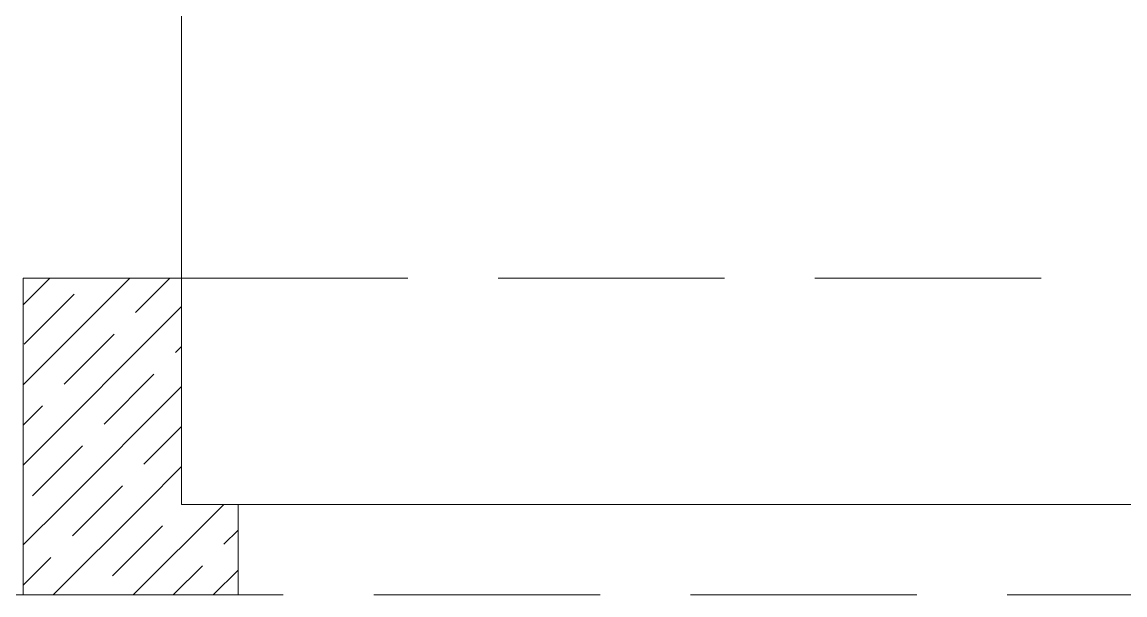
# Model space of a CAD drawing. Header units: millimetres. Extents: x 53645 to 137188, y 78097 to 135533.
# Drawn here: x 75144 to 77582, y 101230 to 102496 of the extents above; entities that cross this region are included whole.
import ezdxf

# ---------------------------------------------------------------- set-up
doc = ezdxf.new("R2010")
doc.units = ezdxf.units.MM
doc.linetypes.add('GOST2.303 4', pattern=[7, 5, -2, 0])
doc.layers.add('hatch', color=7, linetype='Continuous', lineweight=5)
doc.layers.add('Wall2', color=5, linetype='Continuous', lineweight=5)

msp = doc.modelspace()

# ---------------------------------------------------------------- linework, layer by layer
at = {"layer": 'hatch', "color": 251, "ltscale": 100}
for points in [[(75146.9, 101870.6), (75206.2, 101929.9)], [(75146.9, 101693.8), (75383, 101929.9)], [(75395.4, 101853.9), (75471.4, 101929.9)], [(75148.8, 101784.1), (75259.3, 101894.6)], [(75146.9, 101517), (75496.9, 101867)], [(75237.2, 101695.7), (75347.7, 101806.2)], [(75483.8, 101765.6), (75496.9, 101778.7)], [(75325.6, 101607.3), (75436, 101717.8)], [(75236.6, 101429.9), (75496.9, 101690.3)], [(75146.9, 101605.4), (75189.4, 101648)], [(75413.9, 101519), (75496.9, 101601.9)], [(75167.3, 101449.1), (75277.8, 101559.6)], [(75413.3, 101429.9), (75496.9, 101513.5)], [(75324.9, 101429.9), (75366.2, 101471.2)], [(75146.9, 101340.3), (75236.6, 101429.9)], [(75213.3, 101229.9), (75413.3, 101429.9)], [(75255.7, 101360.7), (75324.9, 101429.9)], [(75390.1, 101229.9), (75590.1, 101429.9)], [(75344.1, 101272.3), (75454.6, 101382.8)], [(75590.7, 101342.2), (75621.9, 101373.3)], [(75146.9, 101251.9), (75208, 101313)], [(75478.5, 101229.9), (75543, 101294.4)], [(75566.9, 101229.9), (75621.9, 101284.9)]]:
    msp.add_lwpolyline(points, dxfattribs=at)
at = {"layer": 'Wall2', "color": 4, "linetype": 'Continuous', "lineweight": 0, "ltscale": 100}
for points in [[(75496.9, 101429.9), (75496.9, 102829.9)], [(75621.9, 101429.9), (75496.9, 101429.9)], [(75621.9, 101229.9), (75621.9, 101429.9)], [(74421.4, 101229.9), (75621.9, 101229.9)]]:
    msp.add_lwpolyline(points, dxfattribs=at)
at = {"layer": 'Wall2', "ltscale": 100}
for points in [[(75146.9, 101929.9), (75146.9, 101229.9)], [(75496.9, 101929.9), (75146.9, 101929.9)], [(75496.9, 101429.9), (75496.9, 101929.9)], [(75621.9, 101429.9), (75496.9, 101429.9)], [(75621.9, 101229.9), (75621.9, 101429.9)], [(75146.9, 101229.9), (75621.9, 101229.9)]]:
    msp.add_lwpolyline(points, dxfattribs=at)
at = {"layer": 'Wall2', "color": 4, "linetype": 'GOST2.303 4', "lineweight": 0, "ltscale": 100}
for points in [[(75496.9, 101929.9), (81446.9, 101929.9), (81446.9, 101429.9), (75496.9, 101429.9)], [(75621.9, 101429.9), (81321.9, 101429.9), (81321.9, 101229.9), (75621.9, 101229.9)]]:
    msp.add_lwpolyline(points, close=True, dxfattribs=at)

doc.saveas('drawing.dxf')
